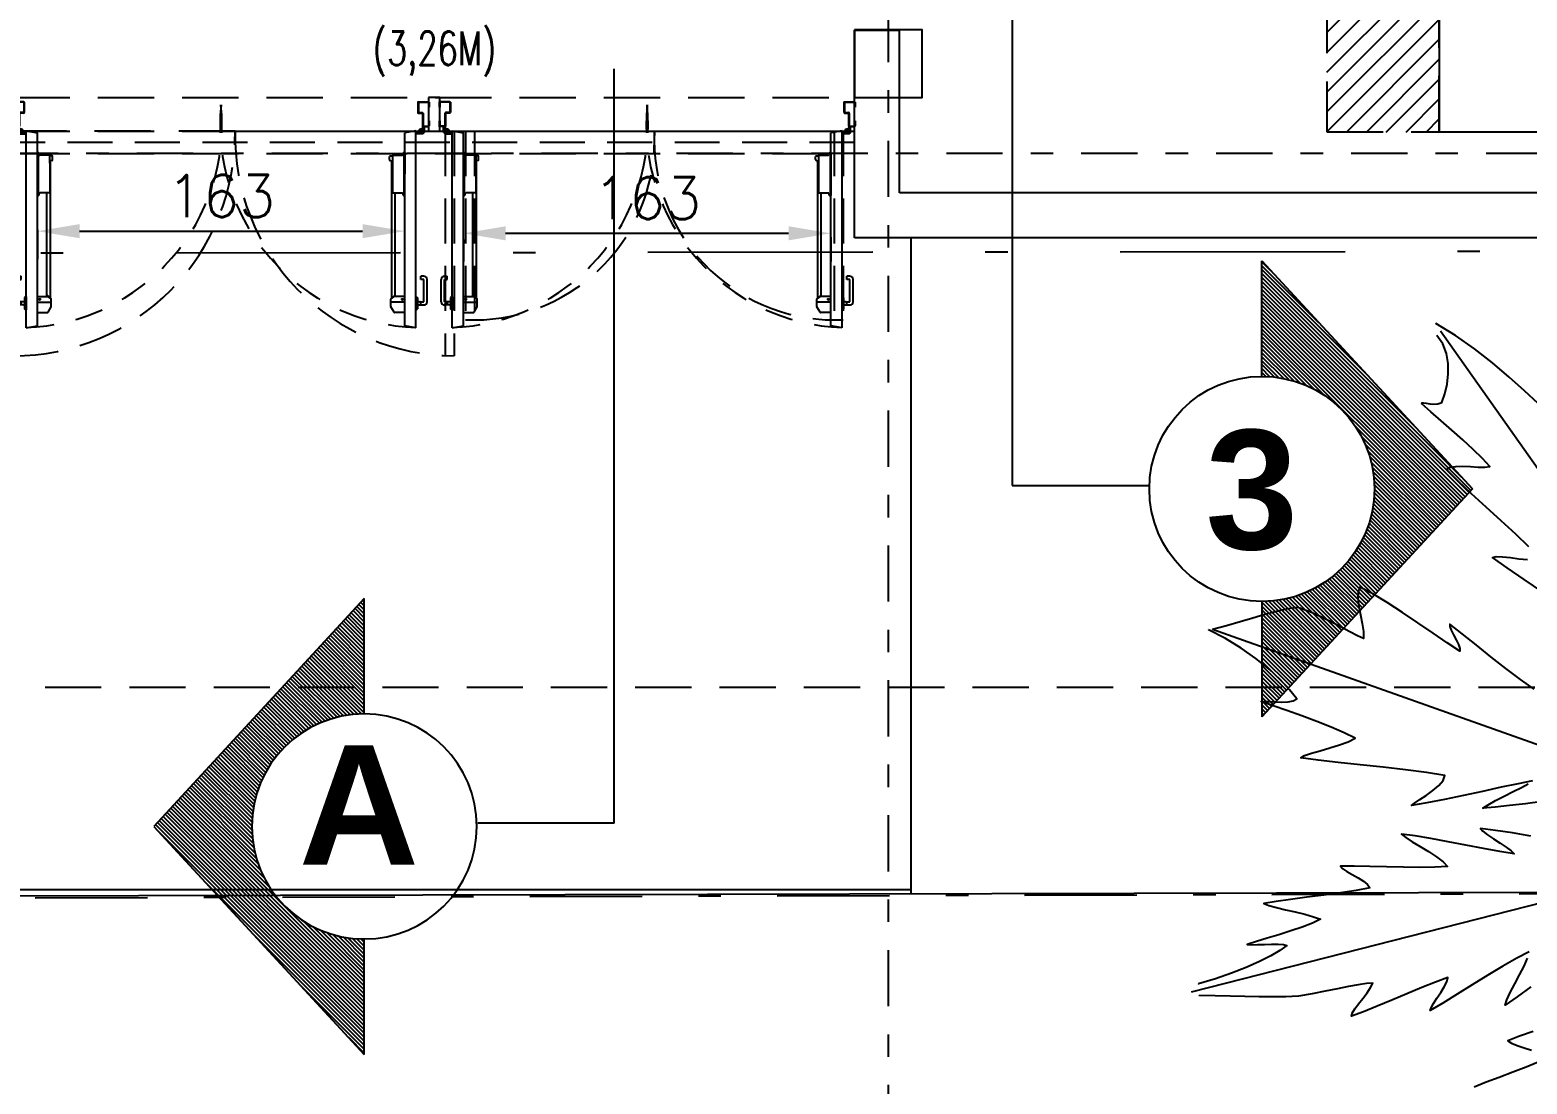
# Model space of a CAD drawing. Header units: millimetres. Extents: x 340 to 1003762, y 22 to 362022.
# Drawn here: x 400.33 to 406.99, y 30.21 to 34.9 of the extents above; entities that cross this region are included whole.
import ezdxf
from ezdxf.enums import TextEntityAlignment as Align
from ezdxf.xclip import XClip

# ---------------------------------------------------------------- set-up
doc = ezdxf.new("R2010")
doc.units = ezdxf.units.MM
doc.header["$XCLIPFRAME"] = 0
for name, pattern in [('LSBB_P_002 - PLANTA 1° NIVEL SALA DE VENTAS$0$000_ALTILLO PROPUESTA$0$HIDDEN', [0.375, 0.25, -0.125]), ('LSBB_P_002 - PLANTA 1° NIVEL SALA DE VENTAS$0$DASHDOT', [1, 0.5, -0.25, 0, -0.25]), ('LSBB_P_002 - PLANTA 1° NIVEL SALA DE VENTAS$0$DASHDOT2', [0.5, 0.25, -0.125, 0, -0.125]), ('LSBB_P_002 - PLANTA 1° NIVEL SALA DE VENTAS$0$DASHDOTX2', [2, 1, -0.5, 0, -0.5]), ('LSBB_P_002 - PLANTA 1° NIVEL SALA DE VENTAS$0$DASHED', [0.75, 0.5, -0.25]), ('LSBB_P_002 - PLANTA 1° NIVEL SALA DE VENTAS$0$HIDDEN', [0.375, 0.25, -0.125])]:
    doc.linetypes.add(name, pattern=pattern)
for name, color, linetype in [('LSBB_P_002 - PLANTA 1° NIVEL SALA DE VENTAS$0$01', 8, 'Continuous'), ('LSBB_P_002 - PLANTA 1° NIVEL SALA DE VENTAS$0$A-DEMOLICIONES', 30, 'LSBB_P_002 - PLANTA 1° NIVEL SALA DE VENTAS$0$DASHED'), ('LSBB_P_002 - PLANTA 1° NIVEL SALA DE VENTAS$0$A-PROYECCIONES', 6, 'LSBB_P_002 - PLANTA 1° NIVEL SALA DE VENTAS$0$HIDDEN'), ('LSBB_P_002 - PLANTA 1° NIVEL SALA DE VENTAS$0$A-PUER', 2, 'Continuous'), ('LSBB_P_002 - PLANTA 1° NIVEL SALA DE VENTAS$0$A-PUERTAS NUEVAS', 10, 'Continuous'), ('LSBB_P_002 - PLANTA 1° NIVEL SALA DE VENTAS$0$COTAS 125', 2, 'Continuous'), ('LSBB_P_002 - PLANTA 1° NIVEL SALA DE VENTAS$0$COTAS-EXT', 4, 'Continuous'), ('LSBB_P_002 - PLANTA 1° NIVEL SALA DE VENTAS$0$COTAS-INT', 4, 'Continuous'), ('LSBB_P_002 - PLANTA 1° NIVEL SALA DE VENTAS$0$DJAMB', 8, 'Continuous'), ('LSBB_P_002 - PLANTA 1° NIVEL SALA DE VENTAS$0$EJES', 8, 'LSBB_P_002 - PLANTA 1° NIVEL SALA DE VENTAS$0$DASHDOT2'), ('LSBB_P_002 - PLANTA 1° NIVEL SALA DE VENTAS$0$ESTRUCTURA', 5, 'Continuous'), ('LSBB_P_002 - PLANTA 1° NIVEL SALA DE VENTAS$0$HATCH', 8, 'Continuous'), ('LSBB_P_002 - PLANTA 1° NIVEL SALA DE VENTAS$0$LETREROS', 2, 'Continuous'), ('LSBB_P_002 - PLANTA 1° NIVEL SALA DE VENTAS$0$LINEA CORTES', 7, 'Continuous'), ('LSBB_P_002 - PLANTA 1° NIVEL SALA DE VENTAS$0$MUROS', 5, 'Continuous'), ('LSBB_P_002 - PLANTA 1° NIVEL SALA DE VENTAS$0$PAVIMENTOS', 8, 'Continuous'), ('LSBB_P_002 - PLANTA 1° NIVEL SALA DE VENTAS$0$PUERTAS', 2, 'Continuous'), ('XREF', 7, 'Continuous')]:
    doc.layers.add(name, color=color, linetype=linetype)
doc.styles.add('LSBB_P_002 - PLANTA 1° NIVEL SALA DE VENTAS$0$ARIAL', font='')
doc.styles.add('LSBB_P_002 - PLANTA 1° NIVEL SALA DE VENTAS$0$ROMANS', font='romans')
doc.styles.get('LSBB_P_002 - PLANTA 1° NIVEL SALA DE VENTAS$0$ARIAL').set_extended_font_data('Arial', bold=True)
doc.dimstyles.new('LSBB_P_002 - PLANTA 1° NIVEL SALA DE VENTAS$0$DIMENSION-125', dxfattribs={"dimscale": 125, "dimtxt": 0.0015, "dimasz": 0.0015, "dimexe": 0.001, "dimexo": 0.0005, "dimgap": 0.0005, "dimtad": 1, "dimdec": 0, "dimlfac": 100, "dimzin": 0, "dimdsep": 46, "dimtxsty": 'LSBB_P_002 - PLANTA 1° NIVEL SALA DE VENTAS$0$ROMANS', "dimcen": 0.004, "dimclrd": 4, "dimclre": 8, "dimclrt": 3, "dimadec": 0, "dimazin": 0, "dimtfac": 1, "dimtdec": 0, "dimtix": 1, "dimtofl": 0, "dimtmove": 2, "dimatfit": 3, "dimfxl": 0, "dimtolj": 1, "dimtzin": 0, "dimarcsym": 0})

# ---------------------------------------------------------------- blocks, each defined once
blk = doc.blocks.new('*X35')
at = {"color": 0}
for p, q in [((350.1812, -99.0084), (350.6681, -98.5215)), ((350.1812, -98.92), (350.5797, -98.5215)), ((350.1812, -98.8316), (350.4913, -98.5215)), ((350.1812, -98.7432), (350.403, -98.5215)), ((350.1812, -98.6548), (350.3146, -98.5215)), ((350.1812, -98.5664), (350.2262, -98.5215)), ((350.1812, -99.0967), (350.6812, -98.5967)), ((350.1812, -99.1851), (350.6812, -98.6851)), ((350.1812, -99.2735), (350.6812, -98.7735)), ((350.1812, -99.3619), (350.6812, -98.8619)), ((350.1812, -99.4503), (350.6812, -98.9503)), ((350.1812, -99.5387), (350.6812, -99.0387)), ((350.1812, -99.6271), (350.6812, -99.1271)), ((350.1812, -99.7155), (350.6812, -99.2155)), ((350.1812, -99.8039), (350.6812, -99.3039)), ((350.1812, -99.8922), (350.6812, -99.3922)), ((350.1812, -99.9806), (350.6812, -99.4806)), ((350.1812, -100.069), (350.6812, -99.569)), ((350.1812, -100.1574), (350.6812, -99.6574)), ((350.1812, -100.2458), (350.6812, -99.7458)), ((350.2689, -100.2465), (350.6812, -99.8342)), ((350.3573, -100.2465), (350.6812, -99.9226)), ((350.4457, -100.2465), (350.6812, -100.011)), ((350.5341, -100.2465), (350.6812, -100.0993)), ((350.6225, -100.2465), (350.6812, -100.1877))]:
    blk.add_line(p, q, dxfattribs=at)
blk = doc.blocks.new('LSBB_P_002 - PLANTA 1° NIVEL SALA DE VENTAS$0$A$C0F13629F')
at = {"layer": 'LSBB_P_002 - PLANTA 1° NIVEL SALA DE VENTAS$0$01'}
for q in [(1.1089, 5.0288), (0.0946, 3.7018), (0, 2.0883)]:
    blk.add_line((2.6983, 2.7773), q, dxfattribs=at)
at = {"layer": 'LSBB_P_002 - PLANTA 1° NIVEL SALA DE VENTAS$0$01', "flags": 128}
for points in [[(1.5433, 4.7069), (1.4831, 4.7632), (1.4148, 4.8242), (1.3399, 4.8873), (1.2596, 4.9499), (1.1755, 5.0092), (1.0888, 5.0627), (1.0888, 5.0627)], [(1.5635, 3.8683), (1.4809, 3.9235), (1.4052, 3.9753), (1.3406, 4.0216), (1.357, 4.0261), (1.3848, 4.0252), (1.4198, 4.0213), (1.4581, 4.0165), (1.4956, 4.0131)], [(1.5024, 4.0694), (1.4433, 4.1253), (1.3786, 4.1847), (1.3119, 4.2455), (1.2468, 4.3053), (1.1869, 4.3618), (1.1359, 4.4129), (1.1519, 4.4231), (1.1772, 4.4274), (1.2084, 4.4278), (1.2424, 4.4261), (1.2759, 4.4241), (1.3058, 4.4237), (1.3288, 4.4269), (1.2953, 4.4629), (1.2543, 4.5028), (1.2083, 4.545), (1.16, 4.5879), (1.1119, 4.6299), (1.0665, 4.6695), (1.0266, 4.7051), (1.0269, 4.7095), (1.0337, 4.71), (1.0455, 4.7082), (1.061, 4.7058), (1.0785, 4.7045), (1.0968, 4.7058), (1.1143, 4.7114), (1.1279, 4.7503), (1.1381, 4.7933), (1.1435, 4.8388), (1.143, 4.8849), (1.1351, 4.93), (1.1188, 4.9723), (1.0926, 5.01), (1.0926, 5.01)], [(1.526, 3.437), (1.4654, 3.4798), (1.4001, 3.5287), (1.3332, 3.5808), (1.2674, 3.633), (1.2055, 3.6822), (1.1505, 3.7254), (1.1502, 3.7155), (1.1568, 3.699), (1.1675, 3.6785), (1.1794, 3.6563), (1.1897, 3.6351), (1.1957, 3.6171), (1.1945, 3.605), (1.1388, 3.6424), (1.076, 3.6854), (1.0087, 3.7313), (0.9398, 3.7775), (0.872, 3.8212), (0.808, 3.8598), (0.7507, 3.8906), (0.7428, 3.8689), (0.7421, 3.8393), (0.7463, 3.8044), (0.7531, 3.7666), (0.7604, 3.7287), (0.7659, 3.693), (0.7673, 3.6623), (0.7393, 3.6736), (0.7057, 3.6906), (0.6671, 3.7116), (0.6241, 3.7348), (0.5773, 3.7584), (0.5275, 3.7807), (0.4752, 3.8), (0.4285, 3.7929), (0.3796, 3.7819), (0.3284, 3.768), (0.2745, 3.7521), (0.2178, 3.7352), (0.1579, 3.7181), (0.0946, 3.7018), (0.0946, 3.7018)], [(1.5618, 2.9362), (1.4871, 2.9268), (1.4159, 2.9181), (1.3517, 2.9109), (1.298, 2.9063), (1.3209, 2.9225), (1.3538, 2.9411), (1.3923, 2.9609), (1.4322, 2.9807), (1.4694, 2.9993), (1.4995, 3.0155)], [(1.5183, 3.0282), (1.4541, 3.0156), (1.3787, 2.9997), (1.2961, 2.9818), (1.2108, 2.9634), (1.1268, 2.9458), (1.0484, 2.9303), (0.9798, 2.9185), (0.9935, 2.9298), (1.0168, 2.9452), (1.0456, 2.9638), (1.0755, 2.9848), (1.1021, 3.0072), (1.1213, 3.0302), (1.1287, 3.0529), (1.0467, 3.0659), (0.9533, 3.0778), (0.8536, 3.089), (0.7525, 3.0996), (0.6546, 3.1099), (0.565, 3.12), (0.4886, 3.1301), (0.5049, 3.1405), (0.5347, 3.1513), (0.5735, 3.1627), (0.6168, 3.1749), (0.6601, 3.1881), (0.699, 3.2024), (0.729, 3.2181), (0.6809, 3.2422), (0.6229, 3.2672), (0.5588, 3.2924), (0.492, 3.3172), (0.4261, 3.3408), (0.3648, 3.3627), (0.3116, 3.3821), (0.3252, 3.3826), (0.3473, 3.3813), (0.3745, 3.3795), (0.4036, 3.3786), (0.4313, 3.3797), (0.4544, 3.3842), (0.4695, 3.3935), (0.4382, 3.4336), (0.3969, 3.478), (0.3465, 3.5247), (0.2882, 3.5722), (0.2231, 3.6185), (0.1524, 3.6619), (0.077, 3.7005), (0.077, 3.7005)], [(1.511, 2.783), (1.4289, 2.7966), (1.3529, 2.8083), (1.2869, 2.8172), (1.2974, 2.8039), (1.318, 2.7878), (1.3448, 2.7699), (1.3738, 2.7514), (1.4013, 2.7336), (1.4234, 2.7176), (1.436, 2.7044), (1.3728, 2.7147), (1.3003, 2.7278), (1.2224, 2.7425), (1.1431, 2.7575), (1.0663, 2.7716), (0.996, 2.7834), (0.9361, 2.7918), (0.9545, 2.7766), (0.9832, 2.7578), (1.0182, 2.7364), (1.0555, 2.7136), (1.091, 2.6905), (1.1207, 2.6682), (1.1405, 2.6477), (1.0841, 2.6446), (1.0176, 2.6437), (0.9448, 2.6444), (0.8693, 2.6459), (0.7949, 2.6476), (0.7254, 2.6487), (0.6645, 2.6485), (0.6742, 2.6378), (0.6927, 2.6254), (0.7165, 2.6118), (0.7422, 2.5973), (0.7662, 2.5823), (0.7849, 2.567), (0.7949, 2.552), (0.7335, 2.5411), (0.6638, 2.5306), (0.5895, 2.5206), (0.5145, 2.5108), (0.4427, 2.5013), (0.3779, 2.4919), (0.324, 2.4826), (0.3461, 2.4736), (0.3791, 2.4644), (0.4193, 2.455), (0.4629, 2.4453), (0.506, 2.435), (0.5449, 2.4242), (0.5758, 2.4126), (0.5393, 2.3956), (0.4942, 2.3783), (0.4435, 2.361), (0.3905, 2.3441), (0.3383, 2.3282), (0.2901, 2.3135), (0.249, 2.3006), (0.2685, 2.2997), (0.2951, 2.3002), (0.3257, 2.3012), (0.3571, 2.3021), (0.3864, 2.302), (0.4103, 2.3002), (0.4257, 2.2957), (0.395, 2.2741), (0.354, 2.25), (0.3036, 2.2244), (0.2451, 2.1982), (0.1796, 2.1725), (0.1084, 2.1481), (0.0325, 2.126), (0.0325, 2.126)], [(1.511, 2.1124), (1.4499, 2.0672), (1.3968, 2.0307), (1.4042, 2.0546), (1.4194, 2.0871), (1.4394, 2.1249), (1.4609, 2.1651), (1.4808, 2.2043), (1.4958, 2.2396)], [(1.5029, 2.2679), (1.4488, 2.2399), (1.3866, 2.2044), (1.3195, 2.1641), (1.2505, 2.1214), (1.1828, 2.0792), (1.1195, 2.04), (1.0636, 2.0065), (1.0669, 2.0195), (1.0777, 2.0386), (1.0931, 2.0619), (1.1102, 2.0871), (1.1258, 2.1122), (1.1371, 2.135), (1.1411, 2.1534), (1.0869, 2.1334), (1.0253, 2.1088), (0.9595, 2.0813), (0.8923, 2.053), (0.8268, 2.0256), (0.766, 2.001), (0.7129, 1.9811), (0.7165, 1.995), (0.7281, 2.0138), (0.7449, 2.0361), (0.764, 2.0604), (0.7827, 2.085), (0.7983, 2.1085), (0.8079, 2.1292), (0.7794, 2.1272), (0.7431, 2.1217), (0.6999, 2.1135), (0.6509, 2.1034), (0.5968, 2.0923), (0.5386, 2.0809), (0.4773, 2.07), (0.4213, 2.0684), (0.363, 2.0679), (0.3025, 2.0683), (0.2395, 2.0692), (0.1742, 2.0705), (0.1065, 2.0719), (0.0363, 2.0733), (0.0363, 2.0733)], [(1.5204, 1.9139), (1.4601, 1.8929), (1.4082, 1.8726), (1.4247, 1.8614), (1.4499, 1.8509), (1.4805, 1.841), (1.5132, 1.831)], [(1.5439, 1.7766), (1.4897, 1.7547), (1.4307, 1.7322), (1.3703, 1.7096), (1.3117, 1.6875), (1.2581, 1.6664)]]:
    blk.add_lwpolyline(points, dxfattribs=at)
blk = doc.blocks.new('LSBB_P_002 - PLANTA 1° NIVEL SALA DE VENTAS$0$PTAEMERGENCIA2')
at = {"layer": 'LSBB_P_002 - PLANTA 1° NIVEL SALA DE VENTAS$0$A-PUER'}
for p, q in [((815.7457, 248.4244), (815.7457, 248.4024)), ((815.7457, 248.4024), (815.7483, 248.4024)), ((815.7483, 248.4244), (815.7483, 248.4024)), ((815.7928, 248.4265), (815.7486, 248.4265)), ((815.7927, 248.4248), (815.7487, 248.4248)), ((815.7931, 248.4244), (815.7931, 248.3795)), ((815.7957, 248.4244), (815.7957, 248.3795)), ((817.5457, 248.4244), (817.5457, 248.3795)), ((817.5483, 248.4244), (817.5483, 248.3795)), ((817.5486, 248.4265), (817.5928, 248.4265)), ((817.5487, 248.4248), (817.5927, 248.4248)), ((817.5931, 248.4244), (817.5931, 248.4024)), ((817.5957, 248.4024), (817.5931, 248.4024)), ((817.5957, 248.4244), (817.5957, 248.4024)), ((815.7458, 248.342), (815.7458, 248.3195)), ((815.7458, 248.342), (815.7484, 248.342)), ((815.7484, 248.342), (815.7484, 248.319)), ((815.7718, 248.3761), (815.7718, 248.319)), ((815.7744, 248.3761), (815.7744, 248.319)), ((815.7927, 248.3791), (815.7748, 248.3791)), ((815.7927, 248.3765), (815.7748, 248.3765)), ((817.5487, 248.3791), (817.5666, 248.3791)), ((817.5487, 248.3765), (817.5666, 248.3765)), ((817.567, 248.3761), (817.567, 248.319)), ((817.5696, 248.3761), (817.5696, 248.319)), ((817.593, 248.342), (817.593, 248.319)), ((817.5956, 248.342), (817.593, 248.342)), ((817.5956, 248.342), (817.5956, 248.3195)), ((815.7715, 248.3186), (815.7487, 248.3186)), ((815.7719, 248.3165), (815.7487, 248.3165)), ((815.766, 248.2959), (815.766, 248.3165)), ((815.7725, 248.3065), (815.7725, 248.3165)), ((815.7779, 248.2839), (815.804, 248.2839)), ((815.7886, 248.2904), (815.804, 248.2904)), ((815.804, 247.422), (815.804, 248.297)), ((815.804, 248.297), (815.854, 248.2887)), ((815.854, 247.4301), (815.854, 248.2887)), ((817.5374, 248.297), (817.4874, 248.2887)), ((817.4874, 247.4301), (817.4874, 248.2887)), ((817.5374, 247.422), (817.5374, 248.297)), ((817.5528, 248.2904), (817.5374, 248.2904)), ((817.5634, 248.2839), (817.5374, 248.2839)), ((817.5689, 248.3065), (817.5689, 248.3165)), ((817.5695, 248.3165), (817.5926, 248.3165)), ((817.5699, 248.3186), (817.5926, 248.3186)), ((817.5754, 248.2959), (817.5754, 248.3165)), ((815.7547, 247.5368), (815.7547, 247.6367)), ((815.7685, 247.6505), (815.7823, 247.6505)), ((815.769, 247.5373), (815.769, 247.6361)), ((815.769, 247.6361), (815.7823, 247.6361)), ((815.7823, 247.6366), (815.7823, 247.6509)), ((817.5729, 247.6505), (817.5591, 247.6505)), ((817.5591, 247.6361), (817.5591, 247.6505)), ((817.5723, 247.6361), (817.5591, 247.6361)), ((817.5723, 247.5373), (817.5723, 247.6361)), ((817.5867, 247.5368), (817.5867, 247.6367)), ((815.7826, 247.5373), (815.769, 247.5373)), ((815.7826, 247.523), (815.7826, 247.5383)), ((815.804, 247.5593), (815.7968, 247.5555)), ((815.7968, 247.5555), (815.7968, 247.5058)), ((815.804, 247.5593), (815.804, 247.502)), ((817.5374, 247.5588), (817.5374, 247.5016)), ((817.5374, 247.5588), (817.5446, 247.555)), ((817.5446, 247.555), (817.5446, 247.5054)), ((817.5588, 247.5226), (817.5588, 247.5378)), ((817.5588, 247.5373), (817.5723, 247.5373)), ((815.7826, 247.523), (815.7685, 247.523)), ((815.804, 247.502), (815.7968, 247.5058)), ((817.5374, 247.5016), (817.5446, 247.5054)), ((817.5588, 247.523), (817.5729, 247.523)), ((815.804, 247.422), (815.854, 247.4301)), ((817.5374, 247.422), (817.4874, 247.4301))]:
    blk.add_line(p, q, dxfattribs=at)
at = {"layer": 'LSBB_P_002 - PLANTA 1° NIVEL SALA DE VENTAS$0$A-PUER', "color": 8}
for p, q in [((815.854, 248.2009), (815.8541, 248.0096)), ((815.8577, 248.2009), (815.854, 248.2009)), ((815.8571, 248.2009), (815.8572, 248.0387)), ((815.86, 248.1993), (815.8628, 248.1908)), ((817.4814, 248.1993), (817.4786, 248.1908)), ((817.4836, 248.2009), (817.4874, 248.2009)), ((817.4843, 248.2009), (817.4842, 248.0387)), ((817.4874, 248.2009), (817.4873, 248.0096)), ((815.9063, 248.1892), (815.865, 248.1892)), ((815.9086, 248.1869), (815.9087, 248.1189)), ((815.9183, 248.1862), (815.9086, 248.1862)), ((815.919, 248.1662), (815.9086, 248.1639)), ((815.9117, 248.1189), (815.9117, 248.1645)), ((815.9215, 248.1694), (815.9215, 248.1829)), ((817.4198, 248.1694), (817.4198, 248.1829)), ((817.4224, 248.1662), (817.4327, 248.1639)), ((817.4231, 248.1862), (817.4328, 248.1862)), ((817.4297, 248.1189), (817.4297, 248.1645)), ((817.4328, 248.1869), (817.4327, 248.1189)), ((817.4351, 248.1892), (817.4763, 248.1892)), ((815.9087, 248.1181), (815.9087, 248.0237)), ((815.9117, 247.5551), (815.9117, 248.1189)), ((817.4297, 247.5551), (817.4297, 248.1189)), ((817.4327, 248.1181), (817.4326, 248.0237)), ((815.8579, 248.0096), (815.8541, 248.0096)), ((815.8572, 248.0387), (815.8572, 248.0096)), ((815.8601, 248.0112), (815.8629, 248.0197)), ((815.9064, 248.0213), (815.8657, 248.0213)), ((815.8961, 247.5656), (815.8961, 248.0213)), ((817.435, 248.0213), (817.4757, 248.0213)), ((817.4453, 247.5656), (817.4453, 248.0213)), ((817.4813, 248.0112), (817.4785, 248.0197)), ((817.4835, 248.0096), (817.4873, 248.0096)), ((817.4842, 248.0387), (817.4842, 248.0096)), ((815.854, 247.5601), (815.9004, 247.56)), ((815.854, 247.5357), (815.9134, 247.5355)), ((815.9117, 247.5551), (815.8961, 247.5656)), ((815.9147, 247.5508), (815.9015, 247.5596)), ((815.9155, 247.5156), (815.9156, 247.5491)), ((817.4259, 247.5156), (817.4258, 247.5491)), ((817.4267, 247.5508), (817.4399, 247.5596)), ((817.4874, 247.5357), (817.428, 247.5355)), ((817.4297, 247.5551), (817.4453, 247.5656)), ((817.4874, 247.5601), (817.441, 247.56)), ((815.854, 247.4898), (815.8997, 247.4897)), ((815.9014, 247.4907), (815.9152, 247.5146)), ((817.44, 247.4907), (817.4261, 247.5146)), ((817.4874, 247.4898), (817.4417, 247.4897))]:
    blk.add_line(p, q, dxfattribs=at)
at = {"layer": 'LSBB_P_002 - PLANTA 1° NIVEL SALA DE VENTAS$0$A-PUER'}
for centre, radius in [((815.7779, 248.2959), 0.0119), ((815.7779, 248.2959), 0.00976), ((817.5634, 248.2959), 0.0119), ((817.5634, 248.2959), 0.00976)]:
    blk.add_circle(centre, radius, dxfattribs=at)
at = {"layer": 'LSBB_P_002 - PLANTA 1° NIVEL SALA DE VENTAS$0$A-PUER', "color": 8}
for centre in [(815.8643, 247.548), (817.4771, 247.548)]:
    blk.add_circle(centre, 0.00293, dxfattribs=at)
at = {"layer": 'LSBB_P_002 - PLANTA 1° NIVEL SALA DE VENTAS$0$A-PUER'}
for centre, radius, start, end in [((815.7486, 248.4236), 0.00288, 90, 180), ((815.7487, 248.4244), 0.000389, 90, 180), ((815.7928, 248.4236), 0.00288, 0, 90), ((815.7953, 248.4244), 0.000389, 0, 90), ((817.5486, 248.4236), 0.00288, 90, 180), ((817.5461, 248.4244), 0.000389, 90, 180), ((817.5927, 248.4244), 0.000389, 360, 90), ((817.5928, 248.4236), 0.00288, 360, 90), ((815.7748, 248.3761), 0.00298, 90, 180), ((815.7748, 248.3761), 0.000389, 90, 180), ((815.7927, 248.3795), 0.00298, 270, 0), ((815.7927, 248.3795), 0.000389, 270, 0), ((817.5487, 248.3795), 0.00298, 180, 270), ((817.5487, 248.3795), 0.000389, 180, 270), ((817.5666, 248.3761), 0.00298, 360, 90), ((817.5666, 248.3761), 0.000389, 360, 90), ((815.7487, 248.3195), 0.00298, 180, 270), ((815.7487, 248.319), 0.000389, 180, 270), ((815.7715, 248.319), 0.000325, 270, 0), ((815.7719, 248.319), 0.00249, 270, 0), ((817.5695, 248.319), 0.00249, 180, 270), ((817.5699, 248.319), 0.000325, 180, 270), ((817.5926, 248.3195), 0.00298, 270, 360), ((817.5926, 248.319), 0.000389, 270, 360), ((815.7685, 247.6367), 0.0138, 90, 180), ((817.5729, 247.6367), 0.0138, 0, 90), ((815.7685, 247.5368), 0.0138, 180, 270), ((815.786, 247.5662), 0.0281, 263.17989, 292.6996), ((817.5554, 247.5657), 0.0281, 247.3004, 276.82011), ((817.5729, 247.5368), 0.0138, 270, 0), ((815.786, 247.4951), 0.0281, 67.3004, 96.82011), ((817.5554, 247.4947), 0.0281, 83.17989, 112.6996)]:
    blk.add_arc(centre, radius, start, end, dxfattribs=at)
at = {"layer": 'LSBB_P_002 - PLANTA 1° NIVEL SALA DE VENTAS$0$A-PUER', "color": 8, "linetype": 'LSBB_P_002 - PLANTA 1° NIVEL SALA DE VENTAS$0$HIDDEN', "ltscale": 0.5}
for centre, start, end in [((815.7699, 248.3263), 272.1546, 5.52137), ((817.5714, 248.3263), 174.47863, 267.8454)]:
    blk.add_arc(centre, 0.9049, start, end, dxfattribs=at)
at = {"layer": 'LSBB_P_002 - PLANTA 1° NIVEL SALA DE VENTAS$0$A-PUER', "color": 8}
for centre, radius, start, end in [((815.8577, 248.1985), 0.00234, 18.47418, 90.03923), ((817.4836, 248.1985), 0.00234, 89.96077, 161.52582), ((815.865, 248.1915), 0.00234, 198.47418, 270.03923), ((815.9063, 248.1869), 0.00234, 0.03923, 90.03923), ((815.9183, 248.1829), 0.00325, 360, 90), ((815.9183, 248.1694), 0.00325, 282.75021, 360), ((817.4231, 248.1829), 0.00325, 90, 180), ((817.4231, 248.1694), 0.00325, 180, 257.24979), ((817.4351, 248.1869), 0.00234, 89.96077, 179.96077), ((817.4764, 248.1915), 0.00234, 269.96077, 341.52582), ((815.8579, 248.0119), 0.00234, 270.03923, 341.60428), ((815.8652, 248.019), 0.00234, 90.03923, 161.60428), ((815.9064, 248.0237), 0.00234, 270.03923, 0.03923), ((817.435, 248.0237), 0.00234, 179.96077, 269.96077), ((817.4762, 248.019), 0.00234, 18.39572, 89.96077), ((817.4835, 248.0119), 0.00234, 198.39572, 269.96077), ((815.9004, 247.558), 0.00195, 56.19168, 89.88175), ((815.9134, 247.5375), 0.00195, 269.88175, 359.88175), ((815.9134, 247.5336), 0.00195, 359.88175, 89.88175), ((815.9136, 247.5491), 0.00195, 359.88175, 56.19168), ((817.4278, 247.5491), 0.00195, 123.80832, 180.11825), ((817.428, 247.5375), 0.00195, 180.11825, 270.11825), ((817.428, 247.5336), 0.00195, 90.11825, 180.11825), ((817.441, 247.558), 0.00195, 90.11825, 123.80832), ((815.8997, 247.4916), 0.00195, 269.88175, 329.90011), ((815.9136, 247.5156), 0.00195, 329.90011, 359.88175), ((817.4278, 247.5156), 0.00195, 180.11825, 210.09989), ((817.4417, 247.4916), 0.00195, 210.09989, 270.11825)]:
    blk.add_arc(centre, radius, start, end, dxfattribs=at)
blk = doc.blocks.new('*D468')
at = {"layer": 'LSBB_P_002 - PLANTA 1° NIVEL SALA DE VENTAS$0$COTAS 125', "color": 8, "linetype": 'Continuous', "lineweight": -2, "transparency": 16777216}
for p, q in [((817.2888, 248.8687), (817.2888, 248.9455)), ((815.6554, 248.8263), (815.6554, 248.6955))]:
    blk.add_line(p, q, dxfattribs=at)
at = {"layer": 'LSBB_P_002 - PLANTA 1° NIVEL SALA DE VENTAS$0$COTAS 125', "linetype": 'Continuous', "lineweight": -2, "transparency": 16777216}
blk.add_line((815.8429, 248.8205), (817.1013, 248.8205), dxfattribs=at)
at = {"layer": 'LSBB_P_002 - PLANTA 1° NIVEL SALA DE VENTAS$0$COTAS 125', "transparency": 16777216}
for points in [[(815.8429, 248.8517), (815.8429, 248.7892), (815.6554, 248.8205)], [(817.1013, 248.8517), (817.1013, 248.7892), (817.2888, 248.8205)]]:
    blk.add_solid(points, dxfattribs=at)
at = {"layer": 'LSBB_P_002 - PLANTA 1° NIVEL SALA DE VENTAS$0$COTAS 125', "color": 2, "transparency": 16777216, "insert": (816.4721, 248.9767), "char_height": 0.1875, "attachment_point": 5, "style": 'LSBB_P_002 - PLANTA 1° NIVEL SALA DE VENTAS$0$ROMANS'}
blk.add_mtext('\\A1;163', dxfattribs=at)
blk = doc.blocks.new('*D469')
at = {"layer": 'LSBB_P_002 - PLANTA 1° NIVEL SALA DE VENTAS$0$COTAS 125', "linetype": 'Continuous', "lineweight": -2, "transparency": 16777216}
blk.add_line((817.7377, 248.811), (818.9961, 248.811), dxfattribs=at)
at = {"layer": 'LSBB_P_002 - PLANTA 1° NIVEL SALA DE VENTAS$0$COTAS 125', "color": 8, "linetype": 'Continuous', "lineweight": -2, "transparency": 16777216}
for p, q in [((817.5502, 248.7831), (817.5502, 248.686)), ((819.1836, 248.7938), (819.1836, 248.686))]:
    blk.add_line(p, q, dxfattribs=at)
at = {"layer": 'LSBB_P_002 - PLANTA 1° NIVEL SALA DE VENTAS$0$COTAS 125', "transparency": 16777216}
for points in [[(817.7377, 248.8422), (817.7377, 248.7797), (817.5502, 248.811)], [(818.9961, 248.8422), (818.9961, 248.7797), (819.1836, 248.811)]]:
    blk.add_solid(points, dxfattribs=at)
at = {"layer": 'LSBB_P_002 - PLANTA 1° NIVEL SALA DE VENTAS$0$COTAS 125', "color": 2, "transparency": 16777216, "insert": (818.3669, 248.9672), "char_height": 0.1875, "attachment_point": 5, "style": 'LSBB_P_002 - PLANTA 1° NIVEL SALA DE VENTAS$0$ROMANS'}
blk.add_mtext('\\A1;163', dxfattribs=at)
blk = doc.blocks.new('LSBB_P_002 - PLANTA 1° NIVEL SALA DE VENTAS$0$DEMOL')
at = {"layer": 'LSBB_P_002 - PLANTA 1° NIVEL SALA DE VENTAS$0$A-DEMOLICIONES', "linetype": 'LSBB_P_002 - PLANTA 1° NIVEL SALA DE VENTAS$0$000_ALTILLO PROPUESTA$0$HIDDEN', "ltscale": 0.8}
for p, q in [((1017.4695, 249.2656), (1017.4695, 248.2664)), ((1017.5095, 249.2656), (1017.5095, 248.2656)), ((1017.5595, 249.2656), (1017.5595, 248.4248)), ((1017.5995, 249.2656), (1017.5995, 248.4256)), ((1019.1995, 249.2656), (1019.1995, 248.4256)), ((1019.2395, 249.2656), (1019.2395, 248.4248)), ((1019.2895, 249.2156), (991.4145, 249.2156)), ((1017.5595, 248.4256), (1017.5995, 248.4256)), ((1019.1995, 248.4256), (1019.2395, 248.4256))]:
    blk.add_line(p, q, dxfattribs=at)
for centre, radius, start, end in [((1015.5473, 249.2529), 0.9873, 270.12831, 0.73761), ((1017.5132, 249.2446), 0.9789, 178.76616, 269.78339), ((1017.5968, 249.2291), 0.8035, 270.1882, 2.60616), ((1019.2021, 249.2291), 0.8035, 177.39384, 269.8118)]:
    blk.add_arc(centre, radius, start, end, dxfattribs=at)
blk = doc.blocks.new('LSBB_P_002 - PLANTA 1° NIVEL SALA DE VENTAS', base_point=(223.5696, 14.2202))
at = {"layer": 'LSBB_P_002 - PLANTA 1° NIVEL SALA DE VENTAS$0$LINEA CORTES', "linetype": 'Continuous'}
h = blk.add_hatch(dxfattribs=at)
h.set_pattern_fill('ANSI31', color=250, scale=0.392, angle=90, style=0)
h.set_pattern_definition([(135, (-237.07841, 105.610357), (-0.008800651, -0.008800651), [])])
edge = h.paths.add_edge_path()
edge.add_line((821.1008, 248.1744), (821.1008, 248.6879))
edge.add_line((821.1008, 248.6879), (822.037, 247.6739))
edge.add_line((822.037, 247.6739), (821.1008, 246.66))
edge.add_line((821.1008, 246.66), (821.1008, 247.1734))
edge.add_ellipse((821.1008, 247.6739), major_axis=(0.3539, -0.3539), ratio=1, start_angle=-45, end_angle=135)
h = blk.add_hatch(dxfattribs=at)
h.set_pattern_fill('ANSI31', color=250, scale=0.392, angle=270, style=0)
h.set_pattern_definition([(315, (1875.288549, 397.743751), (0.008800651, 0.008800651), [])])
edge = h.paths.add_edge_path()
edge.add_line((817.1093, 246.6729), (817.1093, 247.1864))
edge.add_line((817.1093, 247.1864), (816.1732, 246.1724))
edge.add_line((816.1732, 246.1724), (817.1093, 245.1585))
edge.add_line((817.1093, 245.1585), (817.1093, 245.6719))
edge.add_ellipse((817.1093, 246.1724), major_axis=(-0.3539, -0.3539), ratio=1, start_angle=225, end_angle=405, ccw=False)
at = {"layer": 'LSBB_P_002 - PLANTA 1° NIVEL SALA DE VENTAS$0$01', "color": 8, "linetype": 'LSBB_P_002 - PLANTA 1° NIVEL SALA DE VENTAS$0$000_ALTILLO PROPUESTA$0$HIDDEN'}
blk.add_lwpolyline([(821.3895, 250.9866), (821.3895, 249.2616), (821.8895, 249.2616), (821.8895, 250.9866)], close=True, dxfattribs=at)
at = {"layer": 'LSBB_P_002 - PLANTA 1° NIVEL SALA DE VENTAS$0$A-PROYECCIONES'}
for points in [[(815.5495, 249.2656), (819.2895, 249.2656)], [(815.5495, 249.1666), (819.2895, 249.1666)]]:
    blk.add_lwpolyline(points, dxfattribs=at)
at = {"layer": 'LSBB_P_002 - PLANTA 1° NIVEL SALA DE VENTAS$0$COTAS-EXT', "color": 4}
for p, q in [((821.8895, 252.8869), (821.8895, 249.2616)), ((821.8895, 249.2616), (827.2895, 249.2616))]:
    blk.add_line(p, q, dxfattribs=at)
at = {"layer": 'LSBB_P_002 - PLANTA 1° NIVEL SALA DE VENTAS$0$COTAS-INT', "color": 5}
for p, q in [((819.2895, 248.7906), (819.2895, 249.7146)), ((819.2895, 249.7146), (819.4895, 249.7146)), ((819.4895, 248.9906), (819.4895, 249.7146))]:
    blk.add_line(p, q, dxfattribs=at)
at = {"layer": 'LSBB_P_002 - PLANTA 1° NIVEL SALA DE VENTAS$0$COTAS-INT', "color": 8}
blk.add_line((819.4395, 249.4156), (819.4895, 249.4156), dxfattribs=at)
at = {"layer": 'LSBB_P_002 - PLANTA 1° NIVEL SALA DE VENTAS$0$DJAMB', "linetype": 'LSBB_P_002 - PLANTA 1° NIVEL SALA DE VENTAS$0$HIDDEN'}
blk.add_line((874.8145, 246.7906), (778.8062, 246.7906), dxfattribs=at)
at = {"layer": 'LSBB_P_002 - PLANTA 1° NIVEL SALA DE VENTAS$0$EJES'}
for p, q in [((819.4395, 327.8225), (819.4395, 242.5191)), ((878.7478, 249.1656), (769.0572, 249.1656))]:
    blk.add_line(p, q, dxfattribs=at)
at = {"layer": 'LSBB_P_002 - PLANTA 1° NIVEL SALA DE VENTAS$0$ESTRUCTURA', "flags": 128}
blk.add_lwpolyline([(819.2895, 249.7156), (819.2895, 249.4156), (819.5895, 249.4156), (819.5895, 249.7156)], close=True, dxfattribs=at)
at = {"layer": 'LSBB_P_002 - PLANTA 1° NIVEL SALA DE VENTAS$0$LINEA CORTES', "color": 1, "ltscale": 3}
for p, q in [((819.99, 254.7061), (819.99, 247.6884)), ((818.2201, 246.1869), (818.2201, 249.5421)), ((819.99, 247.6884), (820.5958, 247.6884)), ((818.2201, 246.1869), (817.6143, 246.1869))]:
    blk.add_line(p, q, dxfattribs=at)
at = {"layer": 'LSBB_P_002 - PLANTA 1° NIVEL SALA DE VENTAS$0$LINEA CORTES', "color": 1, "linetype": 'Continuous'}
for p, q in [((821.1008, 248.1744), (821.1008, 248.6879)), ((821.1008, 248.6879), (822.037, 247.6739)), ((822.037, 247.6739), (821.1008, 246.66)), ((817.1093, 247.1864), (816.1732, 246.1724)), ((817.1093, 246.6729), (817.1093, 247.1864)), ((821.1008, 247.1734), (821.1008, 246.66)), ((816.1732, 246.1724), (817.1093, 245.1585)), ((817.1093, 245.1585), (817.1093, 245.6719))]:
    blk.add_line(p, q, dxfattribs=at)
at = {"layer": 'LSBB_P_002 - PLANTA 1° NIVEL SALA DE VENTAS$0$LINEA CORTES', "color": 1, "linetype": 'Continuous', "extrusion": (0, 0, -1)}
blk.add_ellipse((821.1008, 247.6739), major_axis=(-0.3539, -0.3539), ratio=1, start_param=3.926991, end_param=10.210176, dxfattribs=at)
at = {"layer": 'LSBB_P_002 - PLANTA 1° NIVEL SALA DE VENTAS$0$LINEA CORTES', "color": 1, "linetype": 'Continuous'}
blk.add_ellipse((817.1093, 246.1724), major_axis=(0.3539, -0.3539), ratio=1, start_param=3.926991, end_param=10.210176, dxfattribs=at)
at = {"layer": 'LSBB_P_002 - PLANTA 1° NIVEL SALA DE VENTAS$0$MUROS'}
for p, q in [((831.8913, 248.9906), (819.4895, 248.9906)), ((831.8913, 248.7906), (819.2895, 248.7906))]:
    blk.add_line(p, q, dxfattribs=at)
at = {"layer": 'LSBB_P_002 - PLANTA 1° NIVEL SALA DE VENTAS$0$MUROS', "color": 2, "linetype": 'LSBB_P_002 - PLANTA 1° NIVEL SALA DE VENTAS$0$DASHDOTX2'}
blk.add_line((780.5708, 248.6831), (887.2061, 248.8062), dxfattribs=at)
at = {"layer": 'LSBB_P_002 - PLANTA 1° NIVEL SALA DE VENTAS$0$MUROS', "color": 9}
for p, q in [((819.5395, 248.7906), (819.5395, 245.873)), ((798.3324, 245.8915), (819.5395, 245.8915))]:
    blk.add_line(p, q, dxfattribs=at)
at = {"layer": 'LSBB_P_002 - PLANTA 1° NIVEL SALA DE VENTAS$0$MUROS', "color": 1, "linetype": 'LSBB_P_002 - PLANTA 1° NIVEL SALA DE VENTAS$0$DASHDOT'}
blk.add_line((774.9456, 245.7463), (867.91, 245.9956), dxfattribs=at)
at = {"layer": 'LSBB_P_002 - PLANTA 1° NIVEL SALA DE VENTAS$0$PAVIMENTOS'}
blk.add_line((798.3505, 245.8227), (842.7944, 245.9283), dxfattribs=at)
at = {"layer": 'LSBB_P_002 - PLANTA 1° NIVEL SALA DE VENTAS$0$PUERTAS', "color": 8, "linetype": 'LSBB_P_002 - PLANTA 1° NIVEL SALA DE VENTAS$0$HIDDEN'}
for p, q in [((815.5495, 249.4156), (819.2895, 249.4156)), ((816.5345, 249.2656), (815.5495, 249.2656)), ((816.5345, 249.2656), (817.5095, 249.2656)), ((817.5595, 249.2656), (819.2895, 249.2656))]:
    blk.add_line(p, q, dxfattribs=at)
at = {"layer": 'LSBB_P_002 - PLANTA 1° NIVEL SALA DE VENTAS$0$PUERTAS'}
blk.add_lwpolyline([(817.3945, 249.4156), (817.3945, 249.2656), (817.4445, 249.2656), (817.4445, 249.4156), (817.3945, 249.4156)], dxfattribs=at)
at = {"layer": 'LSBB_P_002 - PLANTA 1° NIVEL SALA DE VENTAS$0$01'}
blk.add_blockref('LSBB_P_002 - PLANTA 1° NIVEL SALA DE VENTAS$0$A$C0F13629F', (820.7861, 243.3469), dxfattribs=at)
at = {"layer": 'LSBB_P_002 - PLANTA 1° NIVEL SALA DE VENTAS$0$A-DEMOLICIONES'}
blk.add_blockref('LSBB_P_002 - PLANTA 1° NIVEL SALA DE VENTAS$0$DEMOL', (-200, 0), dxfattribs=at)
at = {"layer": 'LSBB_P_002 - PLANTA 1° NIVEL SALA DE VENTAS$0$A-PUERTAS NUEVAS', "color": 1}
for p in [(-0.1986, 0.9692), (1.6962, 0.9692)]:
    blk.add_blockref('LSBB_P_002 - PLANTA 1° NIVEL SALA DE VENTAS$0$PTAEMERGENCIA2', p, dxfattribs=at)
at = {"layer": 'LSBB_P_002 - PLANTA 1° NIVEL SALA DE VENTAS$0$HATCH'}
blk.add_blockref('*X35', (471.2083, 349.508), dxfattribs=at)
at = {"layer": 'LSBB_P_002 - PLANTA 1° NIVEL SALA DE VENTAS$0$LETREROS', "insert": (817.4216, 250.209), "char_height": 0.15, "attachment_point": 2, "style": 'LSBB_P_002 - PLANTA 1° NIVEL SALA DE VENTAS$0$ROMANS'}
blk.add_mtext('{\\W0.7;SALIDA DE\\PEMERGENCIA N°1\\P(3,26M)}', dxfattribs=at)
at = {"layer": 'LSBB_P_002 - PLANTA 1° NIVEL SALA DE VENTAS$0$LINEA CORTES', "color": 1, "linetype": 'Continuous', "style": 'LSBB_P_002 - PLANTA 1° NIVEL SALA DE VENTAS$0$ARIAL', "text_generation_flag": 6}
for s, p in [('3', (821.0557, 247.671)), ('A', (817.0854, 246.2676))]:
    blk.add_text(s, height=0.53, rotation=180, dxfattribs=at).set_placement(p, align=Align.MIDDLE_CENTER)
at = {"layer": 'LSBB_P_002 - PLANTA 1° NIVEL SALA DE VENTAS$0$COTAS 125', "color": 2}
for base, p1, p2, picture, middle in [((817.2888, 248.8205), (815.6554, 248.8888), (817.2888, 248.8062), '*D468', (816.4721, 248.9767)), ((819.1836, 248.811), (817.5502, 248.8456), (819.1836, 248.8563), '*D469', (818.3669, 248.9672))]:
    dim = blk.add_linear_dim(base=base, p1=p1, p2=p2, dimstyle='LSBB_P_002 - PLANTA 1° NIVEL SALA DE VENTAS$0$DIMENSION-125', override={"dimclrd": 256, "dimclrt": 2, "dimfxl": 0.005}, dxfattribs=at)
    dim.commit()
    dim.dimension.update_dxf_attribs({"geometry": picture, "text_midpoint": middle})

msp = doc.modelspace()

# ---------------------------------------------------------------- block references
at = {"layer": 'XREF'}
ref = msp.add_blockref('LSBB_P_002 - PLANTA 1° NIVEL SALA DE VENTAS', (-191.719, -200.5998), dxfattribs=at)
XClip(ref).set_block_clipping_path([(755.454857474, 236.6800249606), (887.3150098981, 333.6713636781)])

doc.saveas('drawing.dxf')
